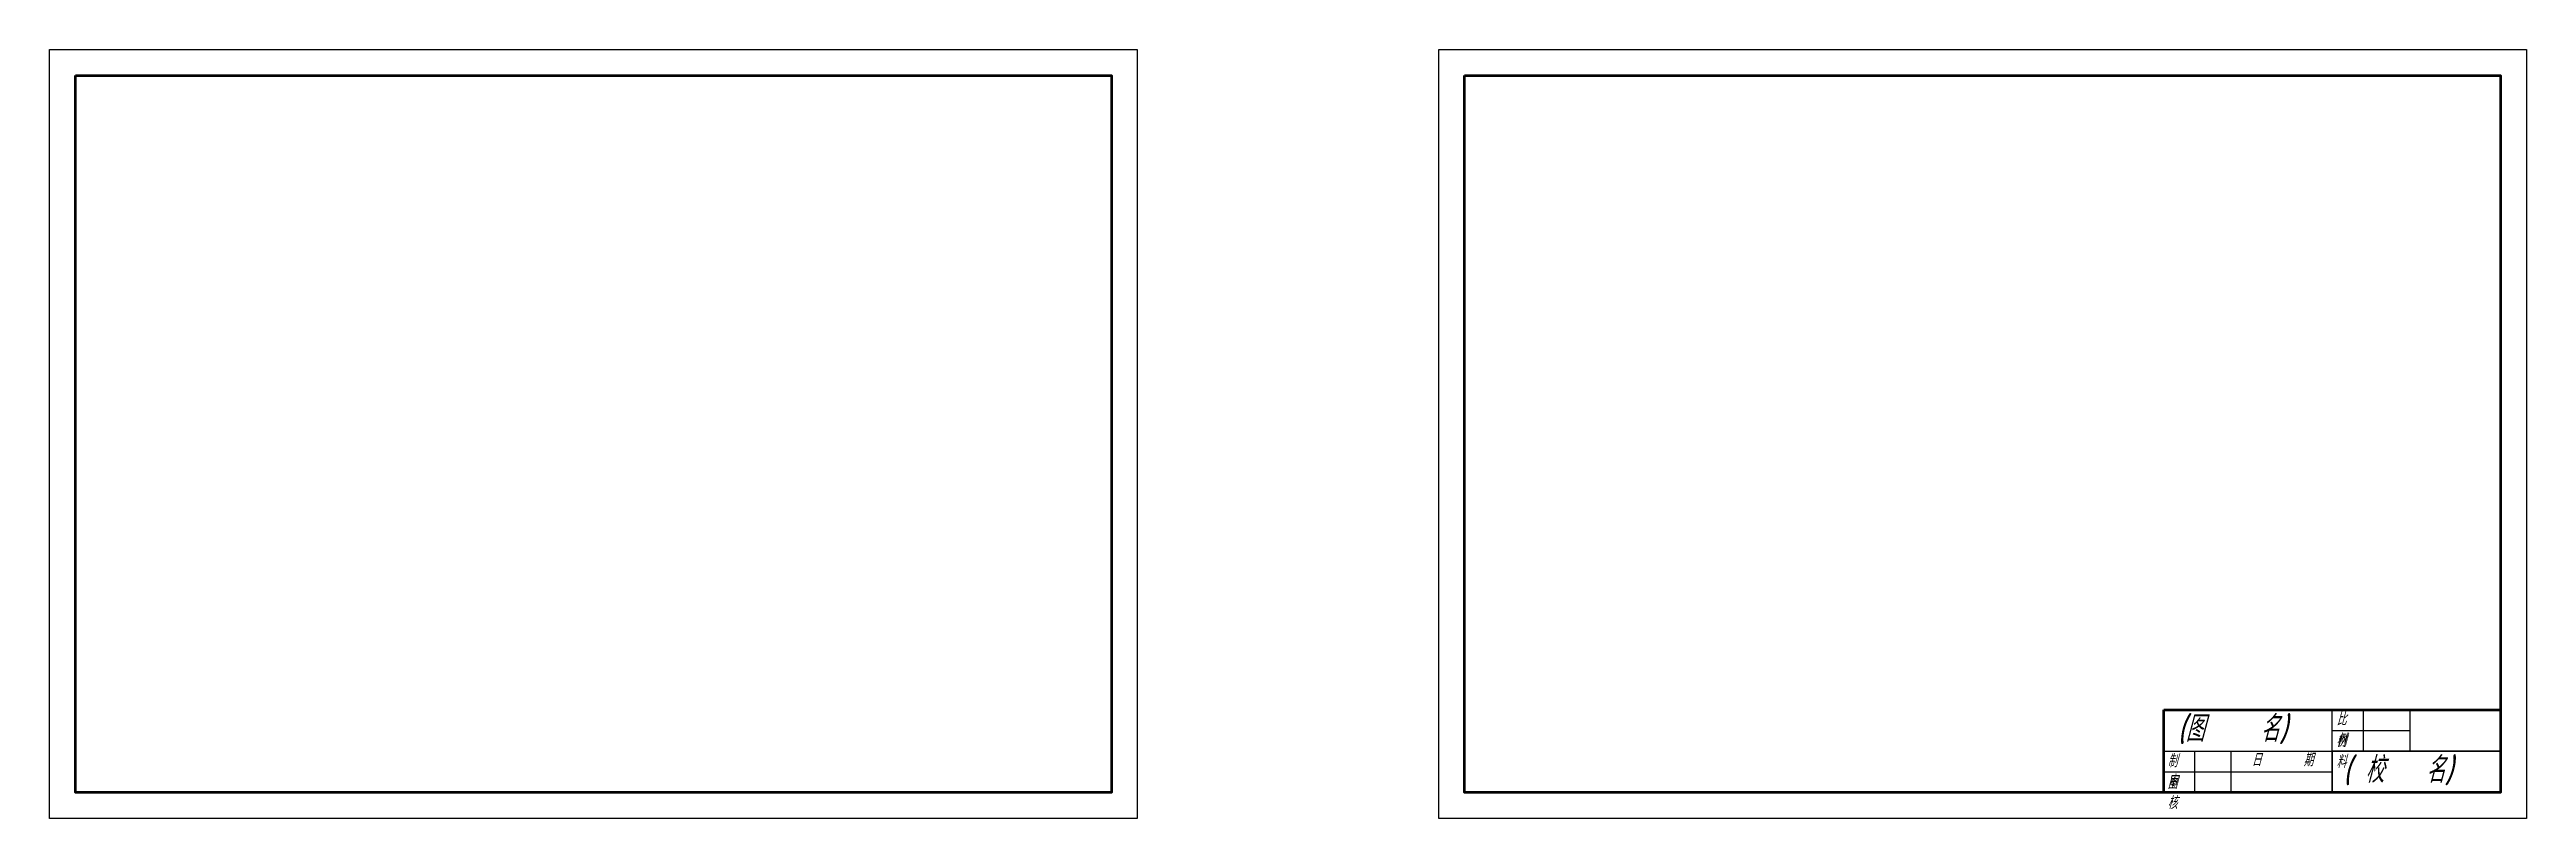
# Model space of a CAD drawing. Header units: millimetres. Extents: x 463 to 1419, y 225 to 522.
import ezdxf

# ---------------------------------------------------------------- set-up
doc = ezdxf.new("R2010")
doc.units = ezdxf.units.MM
doc.header["$LTSCALE"] = 0.1
doc.layers.add('粗实线', color=7, linetype='Continuous', lineweight=50)
doc.layers.add('细实线', color=7, linetype='Continuous', lineweight=25)
doc.styles.get("Standard").update_dxf_attribs({"font": 'gbeitc.shx', "bigfont": 'gbcbig.shx'})

msp = doc.modelspace()

# ---------------------------------------------------------------- linework, layer by layer
at = {"layer": '粗实线'}
for p, q in [((1279.16, 235.31), (1279.16, 267.31)), ((1279.16, 267.31), (1409.16, 267.31)), ((1409.16, 267.31), (1409.16, 235.31)), ((1409.16, 235.31), (1279.16, 235.31))]:
    msp.add_line(p, q, dxfattribs=at)
for points in [[(472.78, 512.31), (872.78, 512.31), (872.78, 235.31), (472.78, 235.31)], [(1009.16, 512.31), (1409.16, 512.31), (1409.16, 235.31), (1009.16, 235.31)]]:
    msp.add_lwpolyline(points, close=True, dxfattribs=at)
at = {"layer": '细实线'}
for p, q in [((1344.16, 259.31), (1344.16, 267.31)), ((1344.16, 267.31), (1356.16, 267.31)), ((1344.16, 235.31), (1344.16, 259.31)), ((1344.16, 259.31), (1356.16, 259.31)), ((1356.16, 267.31), (1374.16, 267.31)), ((1356.16, 267.31), (1356.16, 259.31)), ((1356.16, 259.31), (1374.16, 259.31)), ((1356.16, 259.31), (1356.16, 251.31)), ((1374.16, 267.31), (1374.16, 251.31)), ((1279.16, 243.31), (1279.16, 251.31)), ((1279.16, 251.31), (1409.16, 251.31)), ((1291.16, 243.31), (1291.16, 251.31)), ((1305.16, 243.31), (1305.16, 251.31)), ((1409.16, 251.31), (1344.16, 251.31)), ((1344.16, 251.31), (1344.16, 235.31)), ((1279.16, 235.31), (1279.16, 243.31)), ((1279.16, 243.31), (1291.16, 243.31)), ((1291.16, 235.31), (1291.16, 243.31)), ((1291.16, 243.31), (1305.16, 243.31)), ((1305.16, 235.31), (1305.16, 243.31)), ((1305.16, 243.31), (1344.16, 243.31)), ((1279.16, 235.31), (1291.16, 235.31)), ((1291.16, 235.31), (1319.16, 235.31)), ((1319.16, 235.31), (1344.16, 235.31))]:
    msp.add_line(p, q, dxfattribs=at)
for points in [[(462.78, 522.31), (882.78, 522.31), (882.78, 225.31), (462.78, 225.31)], [(999.16, 522.31), (1419.16, 522.31), (1419.16, 225.31), (999.16, 225.31)]]:
    msp.add_lwpolyline(points, close=True, dxfattribs=at)

# ---------------------------------------------------------------- texts
at = {"layer": '细实线', "attachment_point": 1}
for s, width, heights, insert, char_height in [('(图    名)', 45.142, [11.98], (1284.31, 265), 10), ('材 料', 8.7914, [0], (1345.79, 258.1), 5), ('比 例', 8.7914, [0], (1345.82, 266.2), 5), ('制 图', 8.7914, [0], (1280.58, 250.07), 5), ('日^I期', 23.4724, [6.45], (1313.04, 250.46), 5), ('( 校   名)', 45.142, [11.98], (1348.24, 249.11), 10), ('审 核', 8.7914, [0], (1280.58, 242.24), 5)]:
    msp.add_mtext_dynamic_manual_height_columns(s, width=width, gutter_width=12.5, heights=heights, dxfattribs=dict(at, insert=insert, char_height=char_height))

doc.saveas('drawing.dxf')
